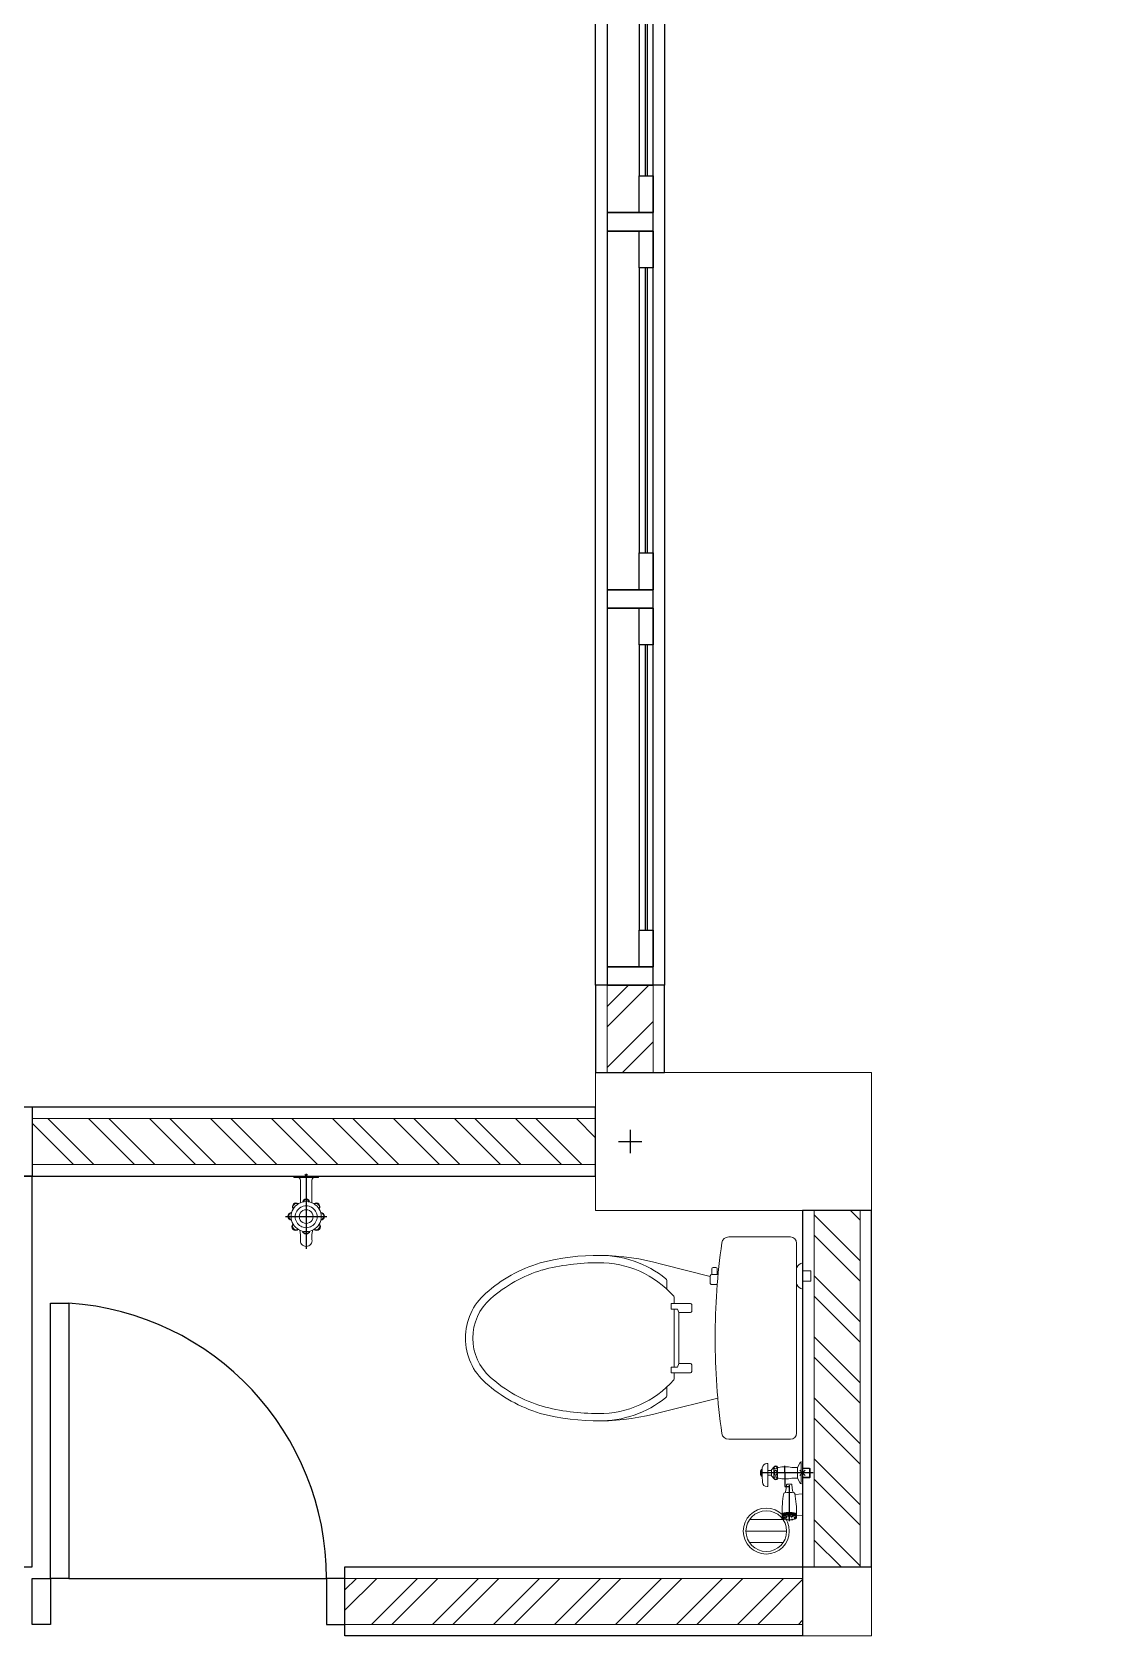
# Model space of a CAD drawing. Header units: inches. Extents: x 0 to 558, y -1 to 295.
# Drawn here: x 257.53 to 259.854, y 83.446 to 86.934 of the extents above; entities that cross this region are included whole.
import ezdxf

# ---------------------------------------------------------------- set-up
doc = ezdxf.new("R2010")
doc.units = ezdxf.units.IN
doc.header["$MEASUREMENT"] = 0
doc.layers.get('defpoints').update_dxf_attribs({"color": 1})
for name, color, linetype, lineweight in [('ARS DINDING', 127, 'Continuous', 0), ('ARSIR WARNA', 30, 'Continuous', 0), ('DINDING2', 146, 'Continuous', 5), ('KOLOM', 4, 'Continuous', 9), ('RUMPUT', 93, 'Continuous', 0), ('SANITAIR', 15, 'Continuous', 9)]:
    doc.layers.add(name, color=color, linetype=linetype, lineweight=lineweight)
doc.layers.add('as', color=1, linetype='Continuous', plot=False)
for name, color, linetype in [('dinding', 3, 'Continuous'), ('KACA', 151, 'Continuous'), ('Kusen', 30, 'Continuous')]:
    doc.layers.add(name, color=color, linetype=linetype)

# ---------------------------------------------------------------- blocks, each defined once
blk = doc.blocks.new('K30.60')
blk.add_lwpolyline([(0.5249999926659257, -0.1500000000002899), (-0.07500000733455181, -0.1500000000000057), (-0.07500000733455181, 0.1500000000000057), (0.5249999926659257, 0.1500000000000057)], close=True)
at = {"layer": 'defpoints', "color": 1}
for points in [[(-0.02563175613681778, 0), (0.02563175613681778, 0)], [(0, -0.02553586829390042), (0, 0.02553586829390042)]]:
    blk.add_lwpolyline(points, dxfattribs=at)
blk = doc.blocks.new('KP')
blk.add_lwpolyline([(-0.07500000000000284, -0.07500000000001705), (0.07500000000000284, -0.07500000000001705), (0.07500000000000284, 0.07500000000001705), (-0.07500000000000284, 0.07500000000001705)], close=True)
blk = doc.blocks.new('PTOILET')
blk.add_line((4.547473508864641e-13, 0.2800000000002001), (0, -0.2800000000002001))
for points in [[(-0.09999999999990905, 0.3600000000001273), (0, 0.3600000000001273), (0, 0.3200000000001637), (-0.09999999999990905, 0.3200000000001637)], [(0.5986651818840301, 0.2799999999997453), (0, 0.2800000000002001), (0, 0.3200000000001637), (0.5986651818840301, 0.3200000000001637)], [(-0.09999999999990905, -0.3200000000001637), (0, -0.3200000000001637), (0, -0.2800000000002001), (-0.09999999999990905, -0.2800000000002001)]]:
    blk.add_lwpolyline(points, close=True)
blk.add_arc((0, 0.3200000000001637), 0.6000000000003638, 270, 356.1774462705464)
blk = doc.blocks.new('TA ST23B13V7N')
for p, q in [((1676.183657567131, 680.3223424691545), (1676.183657567131, 680.3244912730945)), ((1676.183657567131, 680.3244912730945), (1676.210800508033, 680.3244912730945)), ((1676.184390447057, 680.3216095892295), (1676.210800508033, 680.3216095892295)), ((1676.198300508032, 680.3157465498298), (1676.198300508032, 680.2665087449507)), ((1676.210800508033, 680.3244912730945), (1676.207691161844, 680.327600619283)), ((1676.210800508033, 680.3244912730945), (1676.207691161844, 680.321381926906)), ((1676.210800508033, 680.3244912730945), (1676.213909854221, 680.327600619283)), ((1676.237943448934, 680.3244912730945), (1676.210800508033, 680.3244912730945)), ((1676.210800508033, 680.3244912730945), (1676.213909854221, 680.321381926906)), ((1676.237210569009, 680.3216095892295), (1676.210800508033, 680.3216095892295)), ((1676.223300508033, 680.3157465498298), (1676.223300508033, 680.2665087449507)), ((1676.237943448934, 680.3223424691545), (1676.237943448934, 680.3244912730945))]:
    blk.add_line(p, q)
for centre, radius, start, end in [((1676.184390447057, 680.3223424691545), 0.0007328799249690912, 180, 270), ((1676.192437468633, 680.3157465498298), 0.00586303939975273, 0, 90), ((1676.229163547433, 680.3157465498298), 0.00586303939975273, 90, 180), ((1676.237210569009, 680.3223424691545), 0.0007328799249690912, 270, 0), ((1676.210680315725, 680.2362906398844), 0.03264686913767314, 89.78592299852026, 270.2140000004891), ((1676.189157098088, 680.2578930085527), 0.00834984756115785, 52.36539999879331, 217.4210000009084), ((1676.190277369959, 680.2567740746575), 0.00834984756115785, 64.2717683326353, 205.5026467943574), ((1676.211375085894, 680.2663533744065), 0.00834984756115785, 93.93850000196326, 168.1399999988824), ((1676.211375085894, 680.2645630853204), 0.00834984756115785, 93.93850000196326, 154.034769519295), ((1676.21092070034, 680.2362906398844), 0.03264686913767314, 269.7859999995108, 90.21407700147977), ((1676.210225930171, 680.2663533744065), 0.00834984756115785, 11.86000000111755, 86.06149999803675), ((1676.210225930171, 680.2645630853204), 0.00834984756115785, 25.96523048070504, 86.06149999803675), ((1676.232443917977, 680.2578930085527), 0.00834984756115785, 322.5789999990916, 127.6346000012067), ((1676.231323646106, 680.2567740746575), 0.00834984756115785, 334.4973532056411, 115.7282316673647), ((1676.179304260377, 680.2369854100532), 0.00834984756115785, 89.96572239929364, 267.4909999995899), ((1676.181096727206, 680.2369854100532), 0.00834984756115785, 102.7592833153232, 254.5500301053576), ((1676.210680315725, 680.2359388575203), 0.02370010553522646, 89.70510800000666, 270.290570078373), ((1676.210680315725, 680.2362906398844), 0.01493755863072002, 89.53211699892442, 270.4680000010707), ((1676.21092070034, 680.2362906398844), 0.01493755863072002, 269.5319999989293, 90.46788300107558), ((1676.21092070034, 680.2359388575203), 0.02370010553522646, 269.709429921627, 90.29489199999333), ((1676.242296755688, 680.2369854100532), 0.00834984756115785, 272.5090000004101, 90.03427760070636), ((1676.240504288859, 680.2369854100532), 0.00834984756115785, 285.4499698946424, 77.2407166846768), ((1676.188098819477, 680.2145329006719), 0.00834984756115785, 135.3402999994204, 312.5359999994311), ((1676.189219114087, 680.2158756110539), 0.00834984756115785, 147.4585386446944, 299.6792734196831), ((1676.15026755775, 680.1927048049865), 0.04849994137066454, 352.7797000018943, 16.89520000091878), ((1676.210668589646, 680.206776099546), 0.00834984756115785, 194.6759999984961, 270.9049999997433), ((1676.210668589646, 680.2083425992801), 0.00834984756115785, 207.406220068291, 270.9049999997433), ((1676.210932426419, 680.206776099546), 0.00834984756115785, 269.0950000002567, 345.3240000015039), ((1676.210932426419, 680.2083425992801), 0.00834984756115785, 269.0950000002567, 332.593779931709), ((1676.271333458315, 680.1927048049865), 0.04849994137066454, 163.1047999990812, 187.2202999981057), ((1676.233502196588, 680.2145329006719), 0.00834984756115785, 227.4640000005689, 44.6597000005796), ((1676.232381901978, 680.2158756110539), 0.00834984756115785, 240.3207265803169, 32.54146135530564), ((1676.210800508033, 680.1840861370689), 0.01267422021603647, 168.5118999988638, 270), ((1676.210800508033, 680.1840861370689), 0.01267422021603647, 270, 11.48810000113623)]:
    blk.add_arc(centre, radius, start, end)
at = {"layer": 'as'}
for p, q in [((1676.210800508033, 680.3294912730945), (1676.210800508033, 680.1664119168529)), ((1676.165983368075, 680.2362906398844), (1676.255617647991, 680.2362906398844))]:
    blk.add_line(p, q, dxfattribs=at)
blk = doc.blocks.new('KLO D ATS')
at = {"lineweight": 5}
for p, q in [((0.0264999999999418, 0.2200000000000273), (0.1607707375189875, 0.2200000000000273)), ((0.01299999999992, 0.2065000000000055), (0.01299999999992, 0)), ((0.1844555487614343, 0.1302293400169674), (0.3070086512109356, 0.1609863193029923)), ((0.2954813560236289, 0.1253791952328811), (0.2954813560236289, 0.1065275291923626)), ((0.2411836392709574, 0.07277259343663901), (0.2411836392709574, 0.0580793777278359)), ((0.2438925654707873, 0.0754815196366963), (0.2856154468031491, 0.0754815196366963)), ((0.2791031882184143, 0.0754815196366963), (0.2791031882184143, 0.0876437265258119)), ((0.2856154468031491, 0.0754815196366963), (0.2856154468031491, 0.0631125626075573)), ((0.2438925654707873, 0.055370451528006), (0.2694648287988457, 0.055370451528006)), ((0.2694648287988457, 0.055370451528006), (0.2722929477515663, 0.0631450697219407)), ((0.2694648287988457, 0.055370451528006), (0.2694648287988457, 0)), ((0.272292582702903, 0.0631440661877605), (0.2856154468031491, 0.0631125626075573)), ((0.2791682024471811, 0.0631288161646353), (0.2791682024471811, 0)), ((0.01299999999992, -0.2065000000000055), (0.01299999999992, 0)), ((0.2694648287988457, -0.055370451528006), (0.2694648287988457, 0)), ((0.2791682024471811, -0.0631288161648627), (0.2791682024471811, 0)), ((0.2411836392709574, -0.0727725934368664), (0.2411836392709574, -0.0580793777280633)), ((0.2438925654707873, -0.055370451528006), (0.2694648287988457, -0.055370451528006)), ((0.2694648287988457, -0.055370451528006), (0.2722929477515663, -0.0631450697219407)), ((0.272292582702903, -0.0631440661879879), (0.2856154468031491, -0.0631125626075573)), ((0.2856154468031491, -0.0754815196369236), (0.2856154468031491, -0.0631125626075573)), ((0.2438925654707873, -0.0754815196369236), (0.2856154468031491, -0.0754815196369236)), ((0.2791031882184143, -0.0754815196369236), (0.2791031882184143, -0.0876437265260393)), ((0, -0.123539618380164), (-0.0180698519191083, -0.123539618380164)), ((-0.0180698519191083, -0.123539618380164), (-0.0180698519191083, -0.1464603816198178)), ((0, -0.1065123449459406), (0, -0.1635350609133184)), ((0.1837303237864489, -0.1382266878792961), (0.1980219781753476, -0.1382266878792961)), ((0.1856081249507042, -0.1163493998881222), (0.1980219781753476, -0.1163493998881222)), ((0.185683179251555, -0.1509315517573668), (0.185683179251555, -0.1382266878792961)), ((0.1972905681013799, -0.1382266878792961), (0.1972905681013799, -0.1509315517573668)), ((0.2007309043754049, -0.1190583260881795), (0.2007309043754049, -0.1355177616792389)), ((0.2007309043754049, -0.1343139430625797), (0.3070086512109356, -0.1609863193029923)), ((0.2954813560236289, -0.1253791952328811), (0.2954813560236289, -0.1065275291923626)), ((-0.0180698519191083, -0.1464603816198178), (0, -0.1464603816198178)), ((0.1883921054513848, -0.1536404779574241), (0.1945816419013226, -0.1536404779574241)), ((0.0264999999999418, -0.2200000000000273), (0.1607707375189875, -0.2200000000000273))]:
    blk.add_line(p, q, dxfattribs=at)
for centre, radius, start, end in [((0.0264999999999418, 0.2065000000000055), 0.0135, 90, 180), ((0.1607707375189875, 0.2049999999999272), 0.015, 8.0870118421416, 90), ((-1.257080048869965, 0.0035378576171752), 1.4470921224828, 359.8599000005357, 8.0870118421416), ((0.4416438186508458, -0.0505618169570426), 0.2305705668419673, 89.48256571505087, 128.7410603228637), ((0.443581564496526, -0.3200000000001637), 0.5000000000000002, 75.27892288793673, 105.8515479600372), ((0.4416438186508458, -0.0505618169570426), 0.2145705668419673, 89.48256571505087, 138.7405203116824), ((0.443581564496526, -0.3200000000001637), 0.4840000000000004, 75.27892288793673, 90), ((0.4784001382863609, -0.1406037155059039), 0.3018678951292495, 48.53709428848868, 73.13138108602301), ((0.4784001382863609, -0.1406037155059039), 0.3178678951292495, 48.53709428848868, 73.13138108602301), ((0.300481356023738, 0.1253791952328811), 0.005, 128.7410603228637, 180), ((0.2438925654707873, 0.07277259343663901), 0.0027089262, 90, 180), ((0.2841031882185234, 0.0876437265258119), 0.005, 138.7405203116824, 180), ((0.6029999999998381, 0), 0.1140000000000001, 0, 48.65810645229426), ((0.6029999999998381, 0), 0.1300000000000001, 0, 48.65810645229426), ((0.2438925654707873, 0.0580793777278359), 0.0027089262, 180, 270), ((-1.257080048869965, -0.0035378576171752), 1.4470921224828, 351.9129881578584, 0.1400999994642567), ((0.6029999999998381, 0), 0.1140000000000001, 311.3418935477014, 0), ((0.6029999999998381, 0), 0.1300000000000001, 311.3418935477014, 0), ((0.2438925654707873, -0.0580793777280633), 0.0027089262, 90, 180), ((0.2438925654707873, -0.0727725934368664), 0.0027089262, 180, 270), ((0.2841031882185234, -0.0876437265260393), 0.005, 180, 221.2594796883176), ((0.4416438186508458, 0.0505618169570426), 0.2145705668419673, 221.2594796883176, 270.5174342849492), ((0.4784001382863609, 0.1406037155059039), 0.3018678951292495, 286.868618913977, 311.4629057115113), ((0.4784001382863609, 0.1406037155059039), 0.3178678951292495, 286.868618913977, 311.4629057115113), ((-0.003155249616384, -0.1233508415718916), 0.01713156644223, 24.41223845183774, 79.3868155278232), ((0.1980219781753476, -0.1190583260881795), 0.0027089262, 0, 90), ((0.1980219781753476, -0.1355177616792389), 0.0027089262, 270, 0), ((0.300481356023738, -0.1253791952328811), 0.005, 180, 231.2589396771362), ((0.4416438186508458, 0.0505618169570426), 0.2305705668419673, 231.2589396771362, 270.5174342849492), ((-0.003155249616384, -0.1466965642873674), 0.01713156644223, 280.6131844721768, 335.5877615481621), ((0.1883921054513848, -0.1509315517573668), 0.0027089262, 180, 270), ((0.1945816419013226, -0.1509315517573668), 0.0027089262, 270, 0), ((0.443581564496526, 0.3199999999999363), 0.5000000000000002, 254.1484520399627, 284.7210771120633), ((0.443581564496526, 0.3199999999999363), 0.4840000000000004, 270, 284.7210771120633), ((0.0264999999999418, -0.2065000000000055), 0.0135, 180, 270), ((0.1607707375189875, -0.2049999999999272), 0.015, 270, 351.9129881578584)]:
    blk.add_arc(centre, radius, start, end, dxfattribs=at)
blk = doc.blocks.new('J1')
at = {"layer": 'ARSIR WARNA', "linetype": 'ByBlock'}
h = blk.add_hatch(dxfattribs=at)
h.set_pattern_fill('ANSI32', color=256, scale=0.25, style=0)
h.set_pattern_definition([(45, (-0.125, 1.65999999988145), (-0.06629126073623882, 0.06629126073623884), []), (45, (-0.08080582625001398, 1.65999999988145), (-0.06629126073623882, 0.06629126073623884), [])])
h.paths.add_polyline_path([(-0.0249999887607828, 1.65999999988145), (-0.1249999887609192, 1.660000000118714), (-0.125, 1.850000000474086), (-0.02500000000009095, 1.850000000236822)])
for points in [[(-0.02499998876075438, 1.620000000000005), (-0.02499998876075438, 1.660000000000025), (-0.1249999887608624, 1.660000000000025), (-0.1249999887608624, 1.620000000000005)], [(-0.1249999887608624, 1.620000000000005), (-0.09499998876086124, 1.620000000000005), (-0.09499998876086124, 1.539999999999935), (-0.1249999887608624, 1.539999999999935)], [(-0.1249999887608624, 1.620000000000005), (-0.1249999887608624, 0.8400000000000034), (-0.02499998876075438, 0.8400000000000034), (-0.02499998876075438, 1.620000000000005)], [(-0.1249999887608624, 1.539999999999935), (-0.1249999887608624, 0.9200000000001296), (-0.09499998876086124, 0.9200000000001296), (-0.09499998876086124, 1.539999999999935)], [(-0.1249999887608624, 0.9200000000001296), (-0.09499998876086124, 0.9200000000001296), (-0.09499998876086124, 0.8400000000000034), (-0.1249999887608624, 0.8400000000000034)], [(-0.02499998876075438, 0.799999999999983), (-0.02499998876075438, 0.8400000000000034), (-0.1249999887608624, 0.8400000000000034), (-0.1249999887608624, 0.799999999999983)], [(-0.1249999887608624, 0.799999999999983), (-0.09499998876086124, 0.799999999999983), (-0.09499998876086124, 0.7199999999999136), (-0.1249999887608624, 0.7199999999999136)], [(-0.1249999887608624, 0.799999999999983), (-0.1249999887608624, 0.01999999999998181), (-0.02499998876075438, 0.01999999999998181), (-0.02499998876075438, 0.799999999999983)], [(-0.1249999887608624, 0.7199999999999136), (-0.1249999887608624, 0.100000000000108), (-0.09499998876086124, 0.100000000000108), (-0.09499998876086124, 0.7199999999999136)], [(-0.1249999887608624, 0.100000000000108), (-0.09499998876086124, 0.100000000000108), (-0.09499998876086124, 0.01999999999998181), (-0.1249999887608624, 0.01999999999998181)], [(-0.02499998876075438, -0.02000000000003865), (-0.02499998876075438, 0.01999999999998181), (-0.1249999887608624, 0.01999999999998181), (-0.1249999887608624, -0.02000000000003865)], [(-0.1249999887608624, -0.02000000000003865), (-0.09499998876086124, -0.02000000000003865), (-0.09499998876086124, -0.100000000000108), (-0.1249999887608624, -0.100000000000108)], [(-0.1249999887608624, -0.02000000000003865), (-0.1249999887608624, -0.8000000000000398), (-0.02499998876075438, -0.8000000000000398), (-0.02499998876075438, -0.02000000000003865)], [(-0.1249999887608624, -0.100000000000108), (-0.1249999887608624, -0.7199999999999136), (-0.09499998876086124, -0.7199999999999136), (-0.09499998876086124, -0.100000000000108)]]:
    blk.add_lwpolyline(points, close=True)
at = {"layer": 'dinding'}
for points in [[(0, 1.850000000177477), (-0.1500000000000909, 1.850000000533203), (-0.1499999887610102, 1.660000000177945), (1.12393081508344e-08, 1.659999999822105)], [(0, -1.660000000177945), (-0.1499999887610102, -1.660000000177945), (-0.1499999887610102, 1.660000000177945), (0, 1.660000000177945)]]:
    blk.add_lwpolyline(points, close=True, dxfattribs=at)
at = {"layer": 'DINDING2'}
blk.add_lwpolyline([(-0.0249999887607828, 1.65999999988145), (-0.1249999887609192, 1.660000000118714), (-0.125, 1.850000000474086), (-0.02500000000009095, 1.850000000236822)], close=True, dxfattribs=at)
at = {"layer": 'KACA'}
for points in [[(-0.1124999887608737, 1.539999999999935), (-0.1124999887608737, 0.9200000000001296), (-0.1074999887608783, 0.9200000000001296), (-0.1074999887608783, 1.539999999999935)], [(-0.1124999887608737, 0.7199999999999136), (-0.1124999887608737, 0.100000000000108), (-0.1074999887608783, 0.100000000000108), (-0.1074999887608783, 0.7199999999999136)], [(-0.1124999887608737, -0.100000000000108), (-0.1124999887608737, -0.7199999999999136), (-0.1074999887608783, -0.7199999999999136), (-0.1074999887608783, -0.100000000000108)]]:
    blk.add_lwpolyline(points, close=True, dxfattribs=at)
blk = doc.blocks.new('JETSHO')
for p, q in [((1691.086369229194, 591.8629811912831), (1691.085369229194, 591.8619811912831)), ((1691.085369229194, 591.8469811912831), (1691.085369229194, 591.8619811912831)), ((1691.106369229194, 591.8619811912831), (1691.085369229194, 591.8619811912831)), ((1691.086369229194, 591.8469811912831), (1691.086369229194, 591.8629811912831)), ((1691.105369229194, 591.8629811912831), (1691.086369229194, 591.8629811912831)), ((1691.090061038145, 591.8411730002343), (1691.101677420242, 591.8527893823319)), ((1691.101677420242, 591.8411730002343), (1691.090061038145, 591.8527893823319)), ((1691.105369229194, 591.8469811912831), (1691.105369229194, 591.8629811912831)), ((1691.105369229194, 591.8629811912831), (1691.106369229194, 591.8619811912831)), ((1691.106369229194, 591.8469811912831), (1691.106369229194, 591.8619811912831)), ((1690.998695617082, 591.8336533796884), (1691.005928935092, 591.8333838884139)), ((1691.000101208088, 591.8330323302345), (1691.006844493284, 591.8330323302345)), ((1691.00097142769, 591.8317823302344), (1691.007635735898, 591.8317823302344)), ((1691.001635246664, 591.8305323302345), (1691.008208310988, 591.8305323302345)), ((1691.00213349285, 591.8292823302345), (1691.008640478982, 591.8292823302345)), ((1691.002219369728, 591.8469811912831), (1691.003231630445, 591.8334843817237)), ((1691.002219369728, 591.8469811912831), (1691.050219369728, 591.8469811912831)), ((1691.002509826292, 591.8280323302345), (1691.008959855502, 591.8280323302345)), ((1691.002820885782, 591.8267823302346), (1691.009221909763, 591.8267823302346)), ((1691.003070390914, 591.8255323302345), (1691.009432279189, 591.8255323302345)), ((1691.003260080941, 591.8242823302345), (1691.009591992979, 591.8242823302345)), ((1691.003405707858, 591.8230323302345), (1691.00971302072, 591.8230323302345)), ((1691.003519507431, 591.8217823302344), (1691.009807671069, 591.8217823302344)), ((1691.003601697735, 591.8205323302345), (1691.009876072565, 591.8205323302345)), ((1691.003652435037, 591.8192823302345), (1691.009918315136, 591.8192823302345)), ((1691.003652435037, 591.8164854442767), (1691.009918315136, 591.8164854442767)), ((1691.003671815288, 591.8180323302345), (1691.009934454113, 591.8180323302345)), ((1691.003671815288, 591.8177354442768), (1691.009934454113, 591.8177354442768)), ((1691.050219369728, 591.8469811912831), (1691.04896197611, 591.8302159430405)), ((1691.057029086767, 591.8252341587898), (1691.070123833685, 591.8237807754277)), ((1691.071013521259, 591.822786878467), (1691.071013521259, 591.8129808960442)), ((1691.071869229194, 591.8450167924046), (1691.071869229194, 591.8469811912831)), ((1691.071869229194, 591.8469811912831), (1691.119869229194, 591.8469811912831)), ((1691.07456246551, 591.8405807083984), (1691.084369229193, 591.8354811912831)), ((1691.117735024671, 591.8434899768931), (1691.075206797283, 591.8434899768931)), ((1691.084369229193, 591.8258172015311), (1691.084369229193, 591.8354811912831)), ((1691.107369229194, 591.8354811912831), (1691.084369229193, 591.8354811912831)), ((1691.117175992877, 591.8405807083984), (1691.107369229194, 591.8354811912831)), ((1691.107369229193, 591.8258172015311), (1691.107369229194, 591.8354811912831)), ((1691.107369229194, 591.8258172015311), (1691.107369229194, 591.8354811912831)), ((1691.119869229194, 591.8450167924046), (1691.119869229194, 591.8469811912831)), ((1690.998695617082, 591.8021143948229), (1691.005928935092, 591.8023838860973)), ((1691.000101208088, 591.8027354442768), (1691.006844493284, 591.8027354442768)), ((1691.00097142769, 591.8039854442767), (1691.007635735898, 591.8039854442767)), ((1691.001635246664, 591.8052354442767), (1691.008208310988, 591.8052354442767)), ((1691.00213349285, 591.8064854442767), (1691.008640478982, 591.8064854442767)), ((1691.002509826292, 591.8077354442768), (1691.008959855502, 591.8077354442768)), ((1691.002820885782, 591.8089854442768), (1691.009221909763, 591.8089854442768)), ((1691.003070390914, 591.8102354442767), (1691.009432279189, 591.8102354442767)), ((1691.003260080941, 591.8114854442767), (1691.009591992979, 591.8114854442767)), ((1691.003405707858, 591.8127354442768), (1691.00971302072, 591.8127354442768)), ((1691.003519507431, 591.8139854442768), (1691.009807671069, 591.8139854442768)), ((1691.003601697735, 591.8152354442767), (1691.009876072565, 591.8152354442767)), ((1691.057029086767, 591.8105336157214), (1691.070123833685, 591.8119869990834)), ((1691.08951200806, 591.7793132848243), (1691.082835647241, 591.7847619040418)), ((1691.108535578536, 591.7919811912831), (1691.083202879851, 591.7919811912831)), ((1691.084369229193, 591.7919811912831), (1691.084369229193, 591.7924911732946)), ((1691.107122954922, 591.7845579105141), (1691.085561878962, 591.7845579105141)), ((1691.102226450327, 591.7793132848243), (1691.108902811146, 591.7847619040418)), ((1691.107369229194, 591.7919811912831), (1691.107369229194, 591.7924911732946)), ((1691.107369229194, 591.7919811912831), (1691.107369229194, 591.7919811912831)), ((1691.065869229194, 591.7695558560076), (1691.065869229194, 591.7709811912831)), ((1691.115869229194, 591.7709811912831), (1691.065869229194, 591.7709811912831)), ((1691.088869229194, 591.7589811912832), (1691.075434856951, 591.7595652944241)), ((1691.102869229194, 591.7589811912832), (1691.088869229194, 591.7589811912832)), ((1691.088869229194, 591.7569811912831), (1691.088869229194, 591.7589811912832)), ((1691.102869229194, 591.7569811912831), (1691.088869229194, 591.7569811912831)), ((1691.089369229194, 591.7793132848243), (1691.095869229194, 591.7793132848243)), ((1691.089704628145, 591.7569811912831), (1691.089704628145, 591.7589811912832)), ((1691.090869229194, 591.7709811912831), (1691.090869229194, 591.7793132848243)), ((1691.090954628145, 591.7569811912831), (1691.090954628145, 591.7589811912832)), ((1691.092204628145, 591.7569811912831), (1691.092204628145, 591.7589811912832)), ((1691.093454628144, 591.7569811912831), (1691.093454628144, 591.7589811912832)), ((1691.094704628144, 591.7569811912831), (1691.094704628144, 591.7589811912832)), ((1691.102369229194, 591.7793132848243), (1691.095869229194, 591.7793132848243)), ((1691.095954628144, 591.7569811912831), (1691.095954628144, 591.7589811912832)), ((1691.097204628144, 591.7569811912831), (1691.097204628144, 591.7589811912832)), ((1691.098454628145, 591.7569811912831), (1691.098454628145, 591.7589811912832)), ((1691.099704628145, 591.7569811912831), (1691.099704628145, 591.7589811912832)), ((1691.100869229194, 591.7709811912831), (1691.100869229194, 591.7793132848243)), ((1691.100954628145, 591.7569811912831), (1691.100954628145, 591.7589811912832)), ((1691.102204628145, 591.7569811912831), (1691.102204628145, 591.7589811912832)), ((1691.102869229194, 591.7589811912832), (1691.106636194183, 591.7592709578207)), ((1691.102869229194, 591.7569811912831), (1691.102869229194, 591.7589811912832)), ((1691.115869229194, 591.7692415026758), (1691.115869229194, 591.7709811912831))]:
    blk.add_line(p, q)
for centre, radius, start, end in [((1691.040856466393, 591.8178838872556), 0.0475102306359158, 173.1148041938, 180), ((1691.040856466393, 591.8178838872556), 0.0475102306358877, 180, 186.8851958062), ((1691.019198275292, 591.8204991385047), 0.0256947136618273, 163.7475909545052, 173.1148041938), ((1690.995089462375, 591.8177970680243), 0.0013357247149675, 165.4704199659996, 180), ((1690.995089462375, 591.8177970680243), 0.0013357247149534, 180, 194.5295800340004), ((1690.994689508749, 591.8179007233882), 0.0009225572703953, 147.9662788357827, 165.4704199656426), ((1690.994689508749, 591.8176934126603), 0.0009225572703861, 194.5295800340004, 212.0337211642172), ((1690.994437025321, 591.8180586992404), 0.0006247246804684, 123.505075181694, 147.9662788357827), ((1690.994437025321, 591.8175354368082), 0.0006247246804808, 212.0337211642172, 236.4949248180531), ((1691.00931963108, 591.8232905890168), 0.0154829565863276, 141.5492655089399, 171.7808924941849), ((1690.994278454542, 591.8182982274521), 0.000337464421959, 90, 123.5050751821348), ((1690.994278454542, 591.8172959085964), 0.0003374644219658, 236.4949248187577, 270), ((1690.994278454542, 591.8182982274521), 0.0003374644219613, 56.49492481817956, 90), ((1690.994278454542, 591.8172959085964), 0.0003374644219613, 270, 303.5050751818205), ((1690.995761076713, 591.8239469872033), 0.0013357247149675, 165.4704199659996, 180), ((1690.995761076713, 591.8239469872033), 0.0013357247149534, 180, 194.5295800340004), ((1690.994119883763, 591.8180586992404), 0.0006247246804741, 32.03372116458595, 56.494924818306), ((1690.994119883763, 591.8175354368082), 0.0006247246804741, 303.505075181694, 327.9662788354141), ((1690.995361123087, 591.8240506425672), 0.0009225572703953, 147.9662788357827, 165.4704199656426), ((1690.995361123087, 591.8238433318394), 0.0009225572703861, 194.5295800340004, 212.0337211642172), ((1691.005688069565, 591.8244376206814), 0.0116221410242786, 144.8625302874747, 163.7475909545052), ((1690.995108639658, 591.8242086184193), 0.0006247246804684, 123.505075181694, 147.9662788357827), ((1690.995108639658, 591.8236853559871), 0.0006247246804808, 212.0337211642172, 236.4949248180531), ((1690.993867400334, 591.8179007233882), 0.0009225572703851, 14.52958003400036, 32.03372116421725), ((1690.993867400334, 591.8176934126603), 0.0009225572703856, 327.9662788357827, 345.4704199659996), ((1690.993467446709, 591.8177970680243), 0.0013357247149538, 0, 14.52958003400036), ((1690.993467446709, 591.8177970680243), 0.0013357247149529, 345.4704199659996, 0), ((1690.994950068879, 591.8244481466312), 0.000337464421959, 90, 123.5050751821348), ((1690.994950068879, 591.8234458277753), 0.0003374644219658, 236.4949248187577, 270), ((1690.994950068879, 591.8244481466311), 0.0003374644219613, 56.49492481817956, 90), ((1690.994950068879, 591.8234458277753), 0.0003374644219613, 270, 303.5050751818205), ((1690.994791498101, 591.8242086184193), 0.0006247246804741, 32.03372116458595, 56.494924818306), ((1690.994791498101, 591.8236853559871), 0.0006247246804741, 303.505075181694, 327.9662788354141), ((1690.994539014672, 591.8240506425672), 0.0009225572703851, 14.52958003400036, 32.03372116421725), ((1690.994539014672, 591.8238433318394), 0.0009225572703856, 327.9662788357827, 345.4704199659996), ((1690.994139061046, 591.8239469872033), 0.0013357247149538, 0, 14.52958003400036), ((1690.994139061046, 591.8239469872033), 0.0013357247149529, 345.4704199659996, 0), ((1690.997389128135, 591.8302783261574), 0.0014739259439138, 90, 144.8625302874747), ((1690.998111796153, 591.8289787467224), 0.0013357247149675, 165.4704199659996, 180), ((1690.998111796153, 591.8289787467224), 0.0013357247149534, 180, 194.5295800340004), ((1690.998111796153, 591.8177970680243), 0.0013357247149675, 165.4704199659996, 180), ((1690.998111796153, 591.8177970680243), 0.0013357247149534, 180, 194.5295800340004), ((1690.997711842528, 591.8290824020863), 0.0009225572703953, 147.9662788357827, 165.4704199656426), ((1690.997711842528, 591.8288750913586), 0.0009225572703861, 194.5295800340004, 212.0337211642172), ((1690.997711842528, 591.8179007233882), 0.0009225572703953, 147.9662788357827, 165.4704199656426), ((1690.997711842528, 591.8176934126603), 0.0009225572703861, 194.5295800340004, 212.0337211642172), ((1690.997459359099, 591.8292403779386), 0.0006247246804684, 123.505075181694, 147.9662788357827), ((1690.997459359099, 591.8287171155063), 0.0006247246804808, 212.0337211642172, 236.4949248180531), ((1690.997459359099, 591.8180586992404), 0.0006247246804684, 123.505075181694, 147.9662788357827), ((1690.997459359099, 591.8175354368082), 0.0006247246804808, 212.0337211642172, 236.4949248180531), ((1690.99730078832, 591.8294799061504), 0.000337464421959, 90, 123.5050751821348), ((1690.99730078832, 591.8284775872945), 0.0003374644219658, 236.4949248187577, 270), ((1690.99730078832, 591.8182982274521), 0.000337464421959, 90, 123.5050751821348), ((1690.99730078832, 591.8172959085964), 0.0003374644219658, 236.4949248187577, 270), ((1690.998695617082, 591.8317522521014), 0.0019011275870415, 90, 142.15928719837), ((1690.99730078832, 591.8294799061504), 0.0003374644219613, 56.49492481817956, 90), ((1690.99730078832, 591.8284775872945), 0.0003374644219613, 270, 303.5050751818205), ((1690.99730078832, 591.8182982274521), 0.0003374644219613, 56.49492481817956, 90), ((1690.99730078832, 591.8172959085964), 0.0003374644219613, 270, 303.5050751818205), ((1690.997389128135, 591.8302783261574), 0.001473925943914, 35.1374697125253, 90), ((1690.997142217542, 591.8292403779385), 0.0006247246804741, 32.03372116458595, 56.494924818306), ((1690.997142217542, 591.8287171155063), 0.0006247246804741, 303.505075181694, 327.9662788354141), ((1690.997142217542, 591.8180586992404), 0.0006247246804741, 32.03372116458595, 56.494924818306), ((1690.997142217542, 591.8175354368082), 0.0006247246804741, 303.505075181694, 327.9662788354141), ((1690.996889734113, 591.8290824020863), 0.0009225572703851, 14.52958003400036, 32.03372116421725), ((1690.996889734113, 591.8288750913586), 0.0009225572703856, 327.9662788357827, 345.4704199659996), ((1690.996889734113, 591.8179007233882), 0.0009225572703851, 14.52958003400036, 32.03372116421725), ((1690.996889734113, 591.8176934126603), 0.0009225572703856, 327.9662788357827, 345.4704199659996), ((1690.996489780487, 591.8289787467224), 0.0013357247149538, 0, 14.52958003400036), ((1690.996489780487, 591.8289787467224), 0.0013357247149529, 345.4704199659996, 0), ((1690.996489780487, 591.8177970680243), 0.0013357247149538, 0, 14.52958003400036), ((1690.996489780487, 591.8177970680243), 0.0013357247149529, 345.4704199659996, 0), ((1690.989090186705, 591.8244376206814), 0.01162214102428, 16.25240904549479, 35.1374697125253), ((1690.998695617082, 591.8317522521014), 0.0019011275870424, 37.30230895392476, 90), ((1691.000574437466, 591.8230524529074), 0.0013357247149675, 165.4704199659996, 180), ((1691.000574437465, 591.8230524529074), 0.0013357247149534, 180, 194.5295800340004), ((1691.00017448384, 591.8231561082713), 0.0009225572703953, 147.9662788357827, 165.4704199656426), ((1691.00017448384, 591.8229487975435), 0.0009225572703861, 194.5295800340004, 212.0337211642172), ((1690.999922000411, 591.8233140841235), 0.0006247246804684, 123.505075181694, 147.9662788357827), ((1690.999922000411, 591.8227908216912), 0.0006247246804808, 212.0337211642172, 236.4949248180531), ((1690.999763429632, 591.8235536123353), 0.000337464421959, 90, 123.5050751821348), ((1690.999763429632, 591.8225512934795), 0.0003374644219658, 236.4949248187577, 270), ((1691.001022208061, 591.8179088889163), 0.0013357247149675, 165.4704199659996, 180), ((1691.001022208061, 591.8179088889163), 0.0013357247149534, 180, 194.5295800340004), ((1691.000622254435, 591.8180125442801), 0.0009225572703953, 147.9662788357827, 165.4704199656426), ((1691.000622254435, 591.8178052335523), 0.0009225572703861, 194.5295800340004, 212.0337211642172), ((1690.999763429632, 591.8235536123353), 0.0003374644219613, 56.49492481817956, 90), ((1690.999763429632, 591.8225512934795), 0.0003374644219613, 270, 303.5050751818205), ((1691.000369771006, 591.8181705201324), 0.0006247246804684, 123.505075181694, 147.9662788357827), ((1691.000369771006, 591.8176472577002), 0.0006247246804808, 212.0337211642172, 236.4949248180531), ((1690.999604858853, 591.8233140841235), 0.0006247246804741, 32.03372116458595, 56.494924818306), ((1690.999604858853, 591.8227908216912), 0.0006247246804741, 303.505075181694, 327.9662788354141), ((1691.000211200227, 591.8184100483442), 0.000337464421959, 90, 123.5050751821348), ((1691.000211200227, 591.8174077294884), 0.0003374644219658, 236.4949248187577, 270), ((1690.999352375425, 591.8231561082713), 0.0009225572703851, 14.52958003400036, 32.03372116421725), ((1690.999352375425, 591.8229487975435), 0.0009225572703856, 327.9662788357827, 345.4704199659996), ((1690.990117940731, 591.8252172675228), 0.0126845665107796, 17.51426616681729, 37.30230895392476), ((1691.000211200227, 591.8184100483442), 0.0003374644219613, 56.49492481817956, 90), ((1691.000211200227, 591.8174077294884), 0.0003374644219613, 270, 303.5050751818205), ((1690.998952421799, 591.8230524529074), 0.0013357247149538, 0, 14.52958003400036), ((1690.998952421799, 591.8230524529074), 0.0013357247149529, 345.4704199659996, 0), ((1690.975579980978, 591.8204991385046), 0.0256947136619292, 6.885195806199963, 16.25240904549479), ((1691.000052629449, 591.8181705201324), 0.0006247246804741, 32.03372116458595, 56.494924818306), ((1691.000052629449, 591.8176472577002), 0.0006247246804741, 303.505075181694, 327.9662788354141), ((1690.99980014602, 591.8180125442802), 0.0009225572703851, 14.52958003400036, 32.03372116421725), ((1690.99980014602, 591.8178052335523), 0.0009225572703856, 327.9662788357827, 345.4704199659996), ((1690.999400192394, 591.8179088889163), 0.0013357247149538, 0, 14.52958003400036), ((1690.999400192394, 591.8179088889163), 0.0013357247149529, 345.4704199659996, 0), ((1690.953921789878, 591.8178838872556), 0.0475102306361041, 0, 6.885195806199963), ((1690.953921789878, 591.8178838872556), 0.0475102306360132, 353.1148041938, 0), ((1690.976145188611, 591.8208078504352), 0.0273365548014914, 7.447162109015381, 17.51426616681729), ((1690.953776096459, 591.8178838872556), 0.0498959396414234, 0, 7.447162109336928), ((1690.953776096459, 591.8178838872556), 0.0498959396414234, 352.5528378906695, 0), ((1691.012731129405, 591.6335250033736), 0.2, 79.04915575228992, 92.1524669010135), ((1691.005928935092, 591.8320159214405), 0.0013679669734381, 31.96049573307923, 90), ((1690.99524738703, 591.8253515853628), 0.0139579965345735, 14.4900558713334, 31.96049573307923), ((1690.977898139853, 591.8208679773117), 0.0318772353233576, 6.110029231107123, 14.4900558713334), ((1690.950021488406, 591.8178838872557), 0.0599131496009159, 0, 6.110029231107123), ((1690.950021488406, 591.8178838872557), 0.0599131496009163, 353.8899707688929, 0), ((1691.050344547513, 591.8279195269031), 0.002, 9.963935969586652, 79.04915575309983), ((1690.993219369728, 591.8178838872556), 0.06, 350.0360640304133, 10.28220500051902), ((1691.058602464594, 591.836553557331), 0.0114282238829652, 237.983260190027, 265.2466643254803), ((1691.070013521259, 591.822786878467), 0.001, 0, 83.66667410795722), ((1691.076869229194, 591.8450167924046), 0.005, 180, 242.5255683738191), ((1691.151574052767, 591.8091541874129), 0.0689825349205678, 167.8207462256592, 192.1792537743408), ((1691.074369229194, 591.8258172015311), 0.01, 347.8207462256593, 0), ((1691.117369229194, 591.8258172015311), 0.01, 180, 192.1792537743408), ((1691.04016440562, 591.8091541874129), 0.0689825349205678, 347.8207462256593, 12.17925377434078), ((1691.114869229194, 591.8450167924046), 0.005, 297.4744316261809, 0), ((1691.019198275292, 591.8152686360066), 0.0256947136618126, 186.8851958062, 196.2524090454948), ((1691.00931963108, 591.8124771854945), 0.0154829565863276, 188.2191075058151, 218.4507344910601), ((1691.005688069565, 591.81133015383), 0.0116221410242834, 196.2524090454948, 215.1374697125253), ((1690.995873026287, 591.8122062368852), 0.0013357247149675, 165.4704199659996, 180), ((1690.995873026287, 591.8122062368852), 0.0013357247149534, 180, 194.5295800340004), ((1690.995473072662, 591.8123098922491), 0.0009225572703953, 147.9662788357827, 165.4704199656426), ((1690.995473072662, 591.8121025815213), 0.0009225572703861, 194.5295800340004, 212.0337211642172), ((1690.995220589233, 591.8124678681014), 0.0006247246804684, 123.505075181694, 147.9662788357827), ((1690.995220589233, 591.8119446056692), 0.0006247246804808, 212.0337211642172, 236.4949248180531), ((1690.995062018454, 591.8127073963132), 0.000337464421959, 90, 123.5050751821348), ((1690.995062018454, 591.8117050774573), 0.0003374644219658, 236.4949248187577, 270), ((1690.995062018454, 591.8127073963132), 0.0003374644219613, 56.49492481817956, 90), ((1690.995062018454, 591.8117050774573), 0.0003374644219613, 270, 303.5050751818205), ((1690.994903447675, 591.8124678681014), 0.0006247246804741, 32.03372116458595, 56.494924818306), ((1690.994903447675, 591.8119446056692), 0.0006247246804741, 303.505075181694, 327.9662788354141), ((1690.994650964247, 591.8123098922491), 0.0009225572703851, 14.52958003400036, 32.03372116421725), ((1690.994650964247, 591.8121025815213), 0.0009225572703856, 327.9662788357827, 345.4704199659996), ((1690.994251010621, 591.8122062368852), 0.0013357247149538, 0, 14.52958003400036), ((1690.994251010621, 591.8122062368852), 0.0013357247149529, 345.4704199659996, 0), ((1690.997389128135, 591.8054894483538), 0.0014739259439145, 215.1374697125253, 270), ((1690.998223745728, 591.806950835582), 0.0013357247149675, 165.4704199659996, 180), ((1690.998223745728, 591.806950835582), 0.0013357247149534, 180, 194.5295800340004), ((1690.997823792102, 591.8070544909459), 0.0009225572703953, 147.9662788357827, 165.4704199656426), ((1690.997823792102, 591.8068471802181), 0.0009225572703861, 194.5295800340004, 212.0337211642172), ((1690.997571308674, 591.8072124667982), 0.0006247246804684, 123.505075181694, 147.9662788357827), ((1690.997571308674, 591.806689204366), 0.0006247246804808, 212.0337211642172, 236.4949248180531), ((1690.998695617082, 591.8040155224099), 0.0019011275870415, 217.84071280163, 270), ((1690.997412737895, 591.80745199501), 0.000337464421959, 90, 123.5050751821348), ((1690.997412737895, 591.8064496761541), 0.0003374644219658, 236.4949248187577, 270), ((1690.997389128135, 591.8054894483538), 0.0014739259439146, 270, 324.8625302874747), ((1690.997412737895, 591.80745199501), 0.0003374644219613, 56.49492481817956, 90), ((1690.997412737895, 591.8064496761541), 0.0003374644219613, 270, 303.5050751818205), ((1690.997254167116, 591.8072124667982), 0.0006247246804741, 32.03372116458595, 56.494924818306), ((1690.997254167116, 591.806689204366), 0.0006247246804741, 303.505075181694, 327.9662788354141), ((1690.997001683688, 591.8070544909459), 0.0009225572703851, 14.52958003400036, 32.03372116421725), ((1690.997001683688, 591.8068471802181), 0.0009225572703856, 327.9662788357827, 345.4704199659996), ((1690.996601730062, 591.806950835582), 0.0013357247149538, 0, 14.52958003400036), ((1690.996601730062, 591.806950835582), 0.0013357247149529, 345.4704199659996, 0), ((1690.989090186705, 591.81133015383), 0.0116221410242876, 324.8625302874747, 343.7475909545053), ((1690.998695617082, 591.8040155224099), 0.0019011275870424, 270, 322.6976910460752), ((1691.000238616445, 591.8117589533173), 0.0013357247149675, 165.4704199659996, 180), ((1691.000238616445, 591.8117589533173), 0.0013357247149534, 180, 194.5295800340004), ((1690.999838662819, 591.8118626086812), 0.0009225572703953, 147.9662788357827, 165.4704199656426), ((1690.999838662819, 591.8116552979533), 0.0009225572703861, 194.5295800340004, 212.0337211642172), ((1690.99958617939, 591.8120205845333), 0.0006247246804684, 123.505075181694, 147.9662788357827), ((1690.99958617939, 591.8114973221011), 0.0006247246804808, 212.0337211642172, 236.4949248180531), ((1690.999427608612, 591.8122601127451), 0.000337464421959, 90, 123.5050751821348), ((1690.999427608612, 591.8112577938894), 0.0003374644219658, 236.4949248187577, 270), ((1690.999427608612, 591.8122601127451), 0.0003374644219613, 56.49492481817956, 90), ((1690.999427608612, 591.8112577938894), 0.0003374644219613, 270, 303.5050751818205), ((1690.999269037833, 591.8120205845333), 0.0006247246804741, 32.03372116458595, 56.494924818306), ((1690.999269037833, 591.8114973221011), 0.0006247246804741, 303.505075181694, 327.9662788354141), ((1690.999016554404, 591.8118626086812), 0.0009225572703851, 14.52958003400036, 32.03372116421725), ((1690.999016554404, 591.8116552979533), 0.0009225572703856, 327.9662788357827, 345.4704199659996), ((1690.998616600778, 591.8117589533173), 0.0013357247149538, 0, 14.52958003400036), ((1690.998616600778, 591.8117589533173), 0.0013357247149529, 345.4704199659996, 0), ((1690.990117940731, 591.8105505069884), 0.0126845665107796, 322.6976910460752, 342.4857338331827), ((1690.975579980978, 591.8152686360066), 0.0256947136618804, 343.7475909545053, 353.1148041938), ((1690.976145188611, 591.814959924076), 0.0273365548014914, 342.4857338331827, 352.5528378909846), ((1691.012731129405, 592.0022427711376), 0.2, 267.8475330989865, 280.9508442477101), ((1691.005928935092, 591.8037518530708), 0.001367966973437, 270, 328.0395042669207), ((1690.99524738703, 591.8104161891484), 0.0139579965345662, 328.0395042669207, 345.5099441286666), ((1690.977898139853, 591.8148997971996), 0.03187723532335601, 345.5099441286666, 353.8899707688929), ((1691.050344547513, 591.8078482476081), 0.002, 280.9508442469142, 350.0360640304133), ((1691.058602464594, 591.7992142171803), 0.0114282238829652, 94.75333567451975, 122.016739809973), ((1691.070013521259, 591.8129808960442), 0.001, 276.3333258920428, 0), ((1691.084957025141, 591.7882729770938), 0.0041021796855243, 115.3161691228351, 238.8597771212485), ((1691.085677933444, 591.788286146903), 0.0037114251492871, 160.7358163983628, 180), ((1691.085677933444, 591.788286146903), 0.003711425149284, 180, 199.2641836016373), ((1691.085158223169, 591.7884677822125), 0.0031608889056197, 139.8439434985168, 160.7358163983628), ((1691.085158223169, 591.7881045115934), 0.0031608889056168, 199.2641836013323, 220.1560565014832), ((1691.084827209431, 591.7887470756166), 0.0027277897247896, 116.1472889825967, 139.8439434985168), ((1691.084827209431, 591.7878252181894), 0.0027277897247922, 220.1560565014832, 243.8527110174033), ((1691.084615516114, 591.7891782942246), 0.002247411177985, 90, 116.1472889825967), ((1691.084615516114, 591.7873939995814), 0.0022474111779869, 243.8527110174033, 270), ((1691.074369229194, 591.7924911732946), 0.01, 0, 12.17925377434078), ((1691.084615516114, 591.7891782942246), 0.0022474111779869, 63.85271101754899, 90), ((1691.084615516114, 591.7873939995814), 0.002247411177985, 270, 296.1472889825966), ((1691.084403822798, 591.7887470756166), 0.0027277897247917, 40.15605650148317, 63.85271101740334), ((1691.084403822798, 591.7878252181894), 0.0027277897247896, 296.1472889825966, 319.8439434985168), ((1691.08407280906, 591.7884677822125), 0.0031608889056299, 19.26418360163724, 40.15605650148317), ((1691.08407280906, 591.7881045115934), 0.0031608889056252, 319.8439434985168, 340.7358163983627), ((1691.083553098784, 591.788286146903), 0.003711425149299, 0, 19.2641836013323), ((1691.083553098784, 591.788286146903), 0.003711425149294, 340.7358163983627, 0), ((1691.092139370588, 591.7883842527707), 0.001677245940341, 142.7312179383162, 180), ((1691.092139370588, 591.7883842527707), 0.001677245940341, 180, 217.2687820616838), ((1691.093913717516, 591.7870340898108), 0.0039068752897796, 118.561576010577, 142.7312179383162), ((1691.093913717516, 591.7897344157307), 0.0039068752897796, 217.2687820616838, 241.438423989423), ((1691.095093240007, 591.7848672362472), 0.0063739641965842, 102.7063580731924, 118.561576010577), ((1691.095093240007, 591.7919012692943), 0.0063739641965738, 241.438423989423, 257.2936419269545), ((1691.095869229194, 591.7814256814344), 0.0099019181003551, 90, 102.7063580730328), ((1691.095869229194, 591.795342824107), 0.0099019181003387, 257.2936419269545, 270), ((1691.095869229194, 591.7814256814345), 0.0099019181003374, 77.29364192695452, 90), ((1691.095869229194, 591.795342824107), 0.009901918100338001, 270, 282.7063580730455), ((1691.09664521838, 591.7848672362472), 0.006373964196573001, 61.43842398942301, 77.29364192695452), ((1691.09664521838, 591.7919012692943), 0.0063739641965734, 282.7063580730455, 298.561576010577), ((1691.097824740872, 591.7870340898108), 0.0039068752897772, 37.26878206168379, 61.43842398942301), ((1691.097824740872, 591.7897344157307), 0.0039068752897731, 298.561576010577, 322.7312179383162), ((1691.099599087799, 591.7883842527707), 0.0016772459403401, 0, 37.26878206168379), ((1691.099599087799, 591.7883842527707), 0.0016772459403383, 322.7312179383162, 0), ((1691.108185359603, 591.788286146903), 0.003711425149299, 160.7358163986738, 180), ((1691.108185359603, 591.788286146903), 0.003711425149294, 180, 199.2641836016373), ((1691.107665649328, 591.7884677822125), 0.0031608889056299, 139.8439434985168, 160.7358163983628), ((1691.107665649328, 591.7881045115934), 0.0031608889056252, 199.2641836016373, 220.1560565014832), ((1691.107334635589, 591.7887470756166), 0.0027277897247917, 116.1472889825967, 139.8439434985168), ((1691.107334635589, 591.7878252181894), 0.0027277897247896, 220.1560565014832, 243.8527110174033), ((1691.107122942273, 591.7891782942246), 0.0022474111779869, 90, 116.147288982451), ((1691.107122942273, 591.7873939995814), 0.002247411177985, 243.8527110174033, 270), ((1691.107122942273, 591.7891782942246), 0.002247411177985, 63.85271101740334, 90), ((1691.107122942273, 591.7873939995814), 0.0022474111779869, 270, 296.1472889825966), ((1691.117369229194, 591.7924911732946), 0.01, 167.8207462256592, 180), ((1691.106911248956, 591.7887470756166), 0.0027277897247896, 40.15605650148317, 63.85271101740334), ((1691.106911248956, 591.7878252181894), 0.0027277897247922, 296.1472889825966, 319.8439434985168), ((1691.106781433246, 591.7882729770938), 0.0041021796855243, 301.1402228787515, 64.68383087716485), ((1691.106580235218, 591.7884677822125), 0.0031608889056197, 19.26418360163724, 40.15605650148317), ((1691.106580235218, 591.7881045115934), 0.0031608889056168, 319.8439434985168, 340.7358163986739), ((1691.106060524943, 591.788286146903), 0.0037114251492871, 0, 19.26418360163724), ((1691.106060524943, 591.788286146903), 0.003711425149284, 340.7358163983627, 0), ((1691.075869229194, 591.7695558560076), 0.01, 180, 267.5104470780719), ((1691.095869229194, 591.7687441281491), 0.0136881950495131, 239.243568175997, 300.756431824003), ((1691.105869229194, 591.7692415026758), 0.01, 274.398705355036, 0)]:
    blk.add_arc(centre, radius, start, end)
at = {"layer": 'as'}
for p, q in [((1691.095869229194, 591.8695323955814), (1691.095869229194, 591.7553636650978)), ((1691.068892982971, 591.8178838872556), (1690.990548536582, 591.8178838872556)), ((1691.066346530013, 591.8079811912831), (1691.066346530013, 591.8178838872556)), ((1691.095869229194, 591.8079811912831), (1691.066346530013, 591.8079811912831)), ((1691.095869229194, 591.8079811912831), (1691.111216015201, 591.8079811912831))]:
    blk.add_line(p, q, dxfattribs=at)
blk = doc.blocks.new('*X102')
at = {"color": 0}
for p, q in [((18.49869942035578, 19.21760148161308), (18.57171788275931, 19.2176333419297)), ((18.49097112662786, 19.19259810712877), (18.5794679931022, 19.19263672117366)), ((18.49872123697086, 19.16760148637273), (18.57173969937415, 19.16763334668935))]:
    blk.add_line(p, q, dxfattribs=at)
blk = doc.blocks.new('SFLOOR')
for radius in [0.05, 0.0442484374487798]:
    blk.add_circle((0, 0), radius)
blk.add_blockref('*X102', (-18.53521955986502, -19.19261741415121))
blk = doc.blocks.new('SD.01')
at = {"layer": 'ARSIR WARNA', "linetype": 'ByBlock'}
h = blk.add_hatch(dxfattribs=at)
h.set_pattern_fill('ANSI32', color=256, scale=0.25, style=0)
h.set_pattern_definition([(135.000000129582, (-16.57500005363954, 14.34999980672086), (-0.06629126058631234, -0.06629126088616533), []), (135.000000129582, (-16.57500005373947, 14.39419398047085), (-0.06629126058631234, -0.06629126088616533), [])])
h.paths.add_polyline_path([(-3.89999942078245, 23.94999985972447), (-3.899999420771366, 24.04999985972461), (-2.675000068409986, 24.04999984939582), (-2.67500006842107, 23.94999984939591)])
h = blk.add_hatch(dxfattribs=at)
h.set_pattern_fill('ANSI32', color=256, scale=0.25, style=0)
h.set_pattern_definition([(135.000000129582, (-2.100000073666507, 23.07499989777807), (-0.06629126058631234, -0.06629126088616533), []), (135.000000129582, (-2.100000073766466, 23.11919407152806), (-0.06629126058631234, -0.06629126088616533), [])])
h.paths.add_polyline_path([(-2.200000073687789, 23.07499989755235), (-2.100000073666507, 23.07499989777807), (-2.100000068089088, 23.84999986768253), (-2.200000068099456, 23.84999986745726)])
h = blk.add_hatch(dxfattribs=at)
h.set_pattern_fill('ANSI32', color=256, scale=0.25, style=0)
h.set_pattern_definition([(45.00000012958202, (9.999999955365922, 13.34999991913872), (0.06629126088616534, -0.06629126058631232), []), (45.00000012958202, (9.999999955265963, 13.39419409288877), (0.06629126088616534, -0.06629126058631232), [])])
h.paths.add_polyline_path([(-2.22500007326525, 22.94999989149017), (-2.225000073728665, 23.0499998914903), (-3.220000074577825, 23.04999990047827), (-3.220000074114381, 22.94999990047836)])
at = {"layer": 'ARS DINDING'}
blk.add_lwpolyline([(-2.200000073687789, 23.07499989755235), (-2.100000073666507, 23.07499989777807), (-2.100000068089088, 23.84999986768253), (-2.200000068099456, 23.84999986745726)], close=True, dxfattribs=at)
at = {"layer": 'dinding'}
for points in [[(-2.675000068423913, 23.92499985514382), (-2.675000068407428, 24.07499985514391), (-5.9500000610727, 24.07499983649871), (-5.950000061089298, 23.92499983649839)], [(-2.675000068423884, 23.92499984939582), (-2.6750000684074, 24.07499984939591), (-3.899999420768665, 24.0749998597247), (-3.899999420785264, 23.92499985972438)], [(-3.899999417691561, 23.92499986361196), (-4.049999417691197, 23.92499986327272), (-4.049999423112638, 23.07499988762049), (-3.899999423112092, 23.07499988795973)], [(-2.075000068075809, 23.84999986773948), (-2.225000068075445, 23.84999986740024), (-2.225000073666507, 23.07499989749579), (-2.075000073665962, 23.07499989783503)], [(-3.220000073998506, 22.92499990047827), (-3.220000074693473, 23.07499990047836), (-2.225000073844427, 23.07499989149039), (-2.225000073149346, 22.92499989149007)]]:
    blk.add_lwpolyline(points, close=True, dxfattribs=at)
at = {"layer": 'DINDING2'}
for points in [[(-3.89999942078245, 23.94999985972447), (-3.899999420771366, 24.04999985972461), (-2.675000068409986, 24.04999984939582), (-2.67500006842107, 23.94999984939591)], [(-2.22500007326525, 22.94999989149017), (-2.225000073728665, 23.0499998914903), (-3.220000074577825, 23.04999990047827), (-3.220000074114381, 22.94999990047836)]]:
    blk.add_lwpolyline(points, close=True, dxfattribs=at)
at = {"layer": 'KOLOM', "extrusion": (0, 0, -1), "zscale": -1, "rotation": 179.999999870418}
for name, p in [('K30.60', (2.600000054279207, 23.99999999411989)), ('KP', (3.974999417860801, 23.99999987023824))]:
    blk.add_blockref(name, p, dxfattribs=at)
at = {"layer": 'KOLOM', "rotation": 180.000000129582}
blk.add_blockref('KP', (-2.150000073496898, 22.99999989740786), dxfattribs=at)
at = {"layer": 'Kusen', "linetype": 'ByBlock', "rotation": 180.000000129582}
blk.add_blockref('J1', (-2.675000066137017, 25.99999999412768), dxfattribs=at)
at = {"layer": 'Kusen', "rotation": 90.000000129582}
blk.add_blockref('PTOILET', (-3.540000074459243, 23.04999989975454), dxfattribs=at)
at = {"layer": 'SANITAIR', "lineweight": 5}
blk.add_blockref('TA ST23B13V7N', (-1679.515005788298, -656.3994951965632), dxfattribs=at)
at = {"layer": 'SANITAIR', "rotation": 180.000000129582}
blk.add_blockref('KLO D ATS', (-2.225000742557427, 23.57258291137805), dxfattribs=at)
at = {"layer": 'SANITAIR', "extrusion": (0, 0, -1), "zscale": -1, "rotation": 89.99999987041798}
blk.add_blockref('JETSHO', (594.0719781085354, -1667.816264957175), dxfattribs=at)
at = {"layer": 'SANITAIR', "extrusion": (0, 0, -1), "zscale": -1}
blk.add_blockref('SFLOOR', (2.304028298003942, 23.15296865461642), dxfattribs=at)

msp = doc.modelspace()

# ---------------------------------------------------------------- hatches: boundary and pattern name
at = {"layer": 'RUMPUT'}
h = msp.add_hatch(dxfattribs=at)
h.set_pattern_fill('GRASS', color=256, scale=0.03, angle=356.6696884681404, style=0)
h.set_pattern_definition([(86.66968846814034, (11419550.41578869, -7751067.717597668), (-0.5066041251576352, 0.5692059985833484), [0.1428749999999998, -0.9347549999999993]), (41.66968846814034, (11419550.41578869, -7751067.717597668), (-0.5066044704663831, 0.5692063865624448), [0.142875, -0.6191249999999999]), (131.6696884681403, (11419550.41578869, -7751067.717597668), (-0.5692063865624448, -0.5066044704663831), [0.142875, -0.6191249999999999])])
edge = h.paths.add_edge_path()
edge.add_line((277.6146365772103, 117.9215091383909), (277.614636084613, 117.0215090836662))
edge.add_line((277.614636084613, 117.0215090836662), (254.6804870612595, 117.0215090855671))
edge.add_line((254.6804870612595, 117.0215090855671), (254.680487061159, 112.8215090851444))
edge.add_line((254.680487061159, 112.8215090851443), (271.8804870564374, 112.8215090853426))
edge.add_line((271.8804870564374, 112.8215090853427), (271.8804870562478, 113.9215085364613))
edge.add_arc((272.7804870562478, 113.9215085366164), 0.9000000000000057, 89.99995518379183, 180.0000000098747, ccw=False)
edge.add_line((272.7804877602192, 114.8215085366161), (273.7145991671763, 114.8215078059632))
edge.add_arc((273.714598463205, 113.9215078059635), 0.900000000000011, -5.335891728464048e-09, 89.99995518379359, ccw=False)
edge.add_line((274.614598463205, 113.9215078058796), (274.6145984628743, 110.3714768660045))
edge.add_arc((272.7145984628743, 110.3714768661814), 1.899999999999977, 269.99999999660344, 359.9999999946638, ccw=False)
edge.add_line((272.7145984627617, 108.4714768661814), (265.7804870693251, 108.4714768665924))
edge.add_line((265.7804870693251, 108.4714768665924), (265.7804870605047, 112.3714768609231))
edge.add_line((265.7804870605048, 112.3714768609231), (256.9804870646888, 112.3714768609231))
edge.add_line((256.9804870646888, 112.3714768609231), (256.9804870646888, 110.3714779005626))
edge.add_line((256.9804870646888, 110.3714779005626), (249.9804870605128, 110.3714778847312))
edge.add_line((249.9804870605128, 110.3714778847312), (249.9804871772131, 58.77147684096548))
edge.add_line((249.9804871772131, 58.77147684096548), (249.9804871774392, 58.67147684096545))
edge.add_line((249.9804871774392, 58.67147684096545), (263.2804871774312, 58.67147687104517))
edge.add_line((263.2804871774312, 58.67147687104517), (263.2804871463885, 72.71450545972317))
edge.add_line((263.2804871463885, 72.71450545972317), (283.2125092559191, 72.7145054597234))
edge.add_line((283.2125092559191, 72.7145054597234), (283.2125092559193, 99.92150725843044))
edge.add_line((283.2125092559192, 99.9215072584305), (288.2125092559184, 99.9215072584305))
edge.add_line((288.2125092559184, 99.9215072584305), (288.2125092559188, 114.9215072584305))
edge.add_line((288.2125092559188, 114.9215072584305), (283.2125092559188, 114.9215072584305))
edge.add_line((283.2125092559188, 114.9215072584305), (283.2124965006229, 117.5721108445775))
edge.add_line((283.2124965006229, 117.5721108445775), (283.7124965006193, 117.5721126689198))
edge.add_line((283.7124965006192, 117.5721126689198), (283.7124966215652, 117.9215327922359))
edge.add_line((283.7124966215652, 117.9215327922359), (288.9833205407081, 117.9215309678277))
edge.add_line((288.9833205407081, 117.9215309678277), (288.9833205406127, 113.6421739938863))
edge.add_line((288.9833205406127, 113.6421739938863), (290.2396756642892, 102.0895869748213))
edge.add_line((290.2396756642892, 102.0895869748213), (290.0268782381464, 99.67453693765975))
edge.add_line((290.0268782381464, 99.67453693765975), (291.3825988209181, 92.91034563435227))
edge.add_line((291.3825988209181, 92.91034563435227), (293.4855262536292, 92.96482561690817))
edge.add_line((293.4855262536292, 92.96482561690817), (295.3649940366726, 71.13710270223322))
edge.add_line((295.3649940366726, 71.13710270223322), (283.3992702058511, 72.15803143126647))
edge.add_line((283.3992702058511, 72.15803143126647), (282.6840495507234, 38.97379364935574))
edge.add_line((282.6840495507234, 38.97379364935574), (273.2055351620246, 39.31440227433728))
edge.add_line((273.2055351620246, 39.31440227433734), (273.5717478763669, 53.89687249250852))
edge.add_line((273.5717478763669, 53.89687249250852), (262.5185843777034, 53.83045596223138))
edge.add_line((262.5185843777034, 53.83045596223138), (262.3013289688951, 39.31439065451895))
edge.add_line((262.3013289688951, 39.31439065451895), (261.1732790161633, 39.2046775741286))
edge.add_line((261.1732790161633, 39.20467757412854), (260.6910416384809, 23.9308320209206))
edge.add_line((260.6910416384809, 23.9308320209206), (244.0188136738935, 24.45587196261869))
edge.add_line((244.0188136738935, 24.45587196261869), (243.8981937352264, 27.56786638021396))
edge.add_line((243.8981937352264, 27.56786638021396), (245.2899320917542, 30.02002477453613))
edge.add_line((245.2899320917542, 30.02002477453613), (243.2834695154876, 65.21930477957488))
edge.add_line((243.2834695154876, 65.21930477957494), (243.7784810900954, 65.31717779133663))
edge.add_line((243.7784810900954, 65.31717779133663), (243.360483561318, 76.07678742027514))
edge.add_line((243.360483561318, 76.07678742027514), (243.0022077622417, 85.29910925752023))
edge.add_line((243.0022077622417, 85.29910925752023), (242.9465685130954, 88.5671470106418))
edge.add_line((242.9465685130954, 88.56714701064186), (247.9804870602556, 88.56714700921947))
edge.add_line((247.9804870602556, 88.56714700921947), (247.9804870609581, 117.9215090843695))
edge.add_line((247.9804870609581, 117.9215090843695), (277.6146365772014, 117.921492864704))

# ---------------------------------------------------------------- block references
msp.add_blockref('SD.01', (261.4304871732471, 60.52147686686118))

doc.saveas('drawing.dxf')
